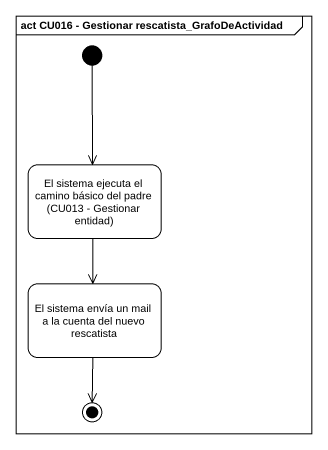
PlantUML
@startuml
mainframe act CU016 - Gestionar rescatista_GrafoDeActividad
hide empty description
state "El sistema ejecuta el camino básico del padre (CU013 - Gestionar entidad)" as El_sistema_ejecuta_el
state "El sistema envía un mail a la cuenta del nuevo rescatista" as El_sistema_envía_un_mail_a
[*] --> El_sistema_ejecuta_el
El_sistema_ejecuta_el --> El_sistema_envía_un_mail_a
El_sistema_envía_un_mail_a --> [*]
@enduml
